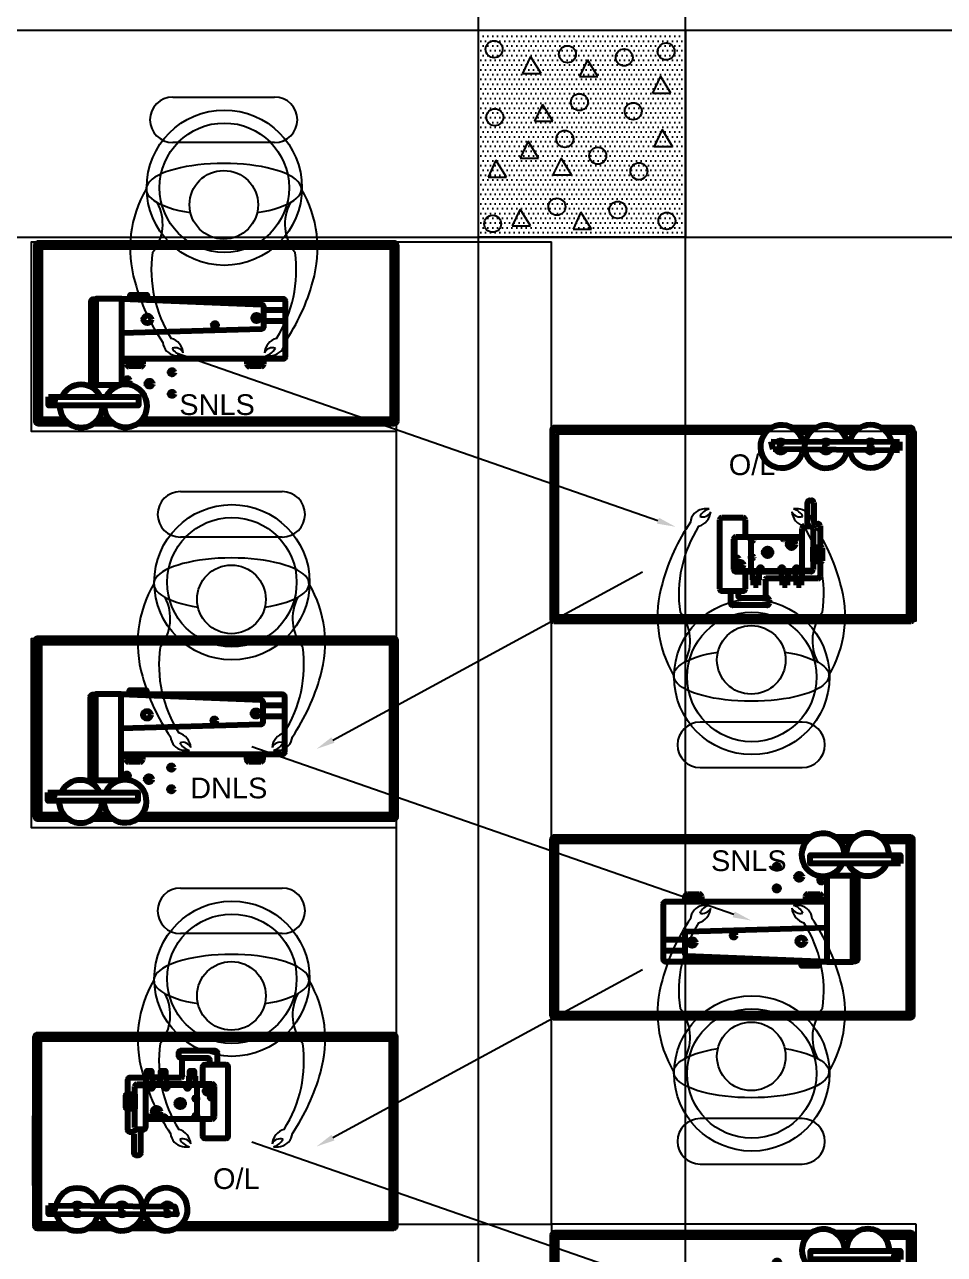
# Model space of a CAD drawing. Header units: feet. Extents: x 200 to 992, y 45 to 257.
# Drawn here: x 361.43 to 370.32, y 162.59 to 174.47 of the extents above; entities that cross this region are included whole.
import ezdxf

# ---------------------------------------------------------------- set-up
doc = ezdxf.new("R2010")
doc.units = ezdxf.units.FT
doc.header["$MEASUREMENT"] = 0
for name, color, linetype in [('beampillar', 80, 'Continuous'), ('hatch pillar', 20, 'Continuous'), ('machines', 21, 'Continuous'), ('ol mc', 190, 'Continuous'), ('prep side', 220, 'Continuous'), ('shank', 77, 'Continuous')]:
    doc.layers.add(name, color=color, linetype=linetype)
doc.styles.get("Standard").update_dxf_attribs({"font": 'arial.ttf'})

# ---------------------------------------------------------------- blocks, each defined once
blk = doc.blocks.new('Arrow')
at = {"linetype": 'ByBlock', "lineweight": -2}
blk.add_lwpolyline([(19.992, 74.917), (15.339, 76.537)], dxfattribs=at)
blk.add_solid([(20.002, 74.945), (20.162, 74.858), (19.982, 74.889)])
blk = doc.blocks.new('arrow 2')
at = {"linetype": 'ByBlock', "lineweight": -2}
blk.add_lwpolyline([(16.121, 72.812), (19.11, 74.436)], dxfattribs=at)
blk.add_solid([(16.136, 72.785), (15.963, 72.726), (16.107, 72.838)])
blk = doc.blocks.new('snls block')
at = {"layer": 'machines', "linetype": 'ByBlock', "lineweight": 100}
for p, q in [((54.586, 84.152), (54.586, 84.133)), ((54.586, 84.152), (54.605, 84.152)), ((54.607, 84.133), (54.605, 84.152)), ((54.888, 84.077), (54.681, 84.077)), ((54.889, 83.97), (54.681, 83.97)), ((53.361, 83.553), (53.361, 83.605)), ((53.361, 83.605), (53.517, 83.605)), ((53.378, 83.57), (53.378, 83.605)), ((53.497, 83.533), (53.382, 83.533)), ((53.48, 83.549), (53.398, 83.549)), ((53.501, 83.605), (53.501, 83.57)), ((53.517, 83.605), (53.517, 83.553)), ((54.524, 83.553), (54.524, 83.605)), ((54.524, 83.605), (54.681, 83.605)), ((54.541, 83.57), (54.541, 83.605)), ((54.66, 83.533), (54.545, 83.533)), ((54.643, 83.549), (54.562, 83.549)), ((54.664, 83.605), (54.664, 83.57)), ((54.681, 83.605), (54.681, 83.553))]:
    blk.add_line(p, q, dxfattribs=at)
for points in [[(53.469, 82.981), (55.947, 82.981, 0.414214), (55.968, 83.002), (55.968, 84.703, 0.414214), (55.947, 84.724), (52.502, 84.724, 0.414214), (52.482, 84.703), (52.482, 83.002, 0.414214), (52.502, 82.981), (52.798, 82.981)], [(53.513, 83.023), (55.905, 83.023, 0.414214), (55.926, 83.043), (55.926, 84.662, 0.414214), (55.905, 84.683), (52.544, 84.683, 0.414214), (52.523, 84.662), (52.523, 83.043, 0.414214), (52.544, 83.023), (52.755, 83.023)]]:
    blk.add_lwpolyline(points, format="xyb", dxfattribs=at)
for points in [[(53.063, 83.355), (53.037, 83.355, -0.414214), (53.016, 83.375), (53.016, 84.161, -0.414214), (53.037, 84.182), (53.063, 84.182)], [(53.312, 84.185), (53.063, 84.185), (53.063, 83.355), (53.291, 83.355, 0.414214), (53.312, 83.375)], [(53.312, 84.185), (54.661, 84.131, -0.402601), (54.681, 84.11), (54.681, 83.914, -0.405445), (54.661, 83.893), (53.312, 83.853)], [(53.312, 84.185), (54.868, 84.185, -0.414214), (54.889, 84.164), (54.889, 83.624, -0.414214), (54.868, 83.604), (53.312, 83.604)]]:
    blk.add_lwpolyline(points, format="xyb", close=True, dxfattribs=at)
for points in [[(53.557, 84.185), (53.392, 84.185), (53.392, 84.225), (53.557, 84.225)], [(53.505, 84.185), (53.404, 84.185), (53.404, 84.222), (53.505, 84.222)], [(52.603, 83.237), (53.474, 83.237), (53.474, 83.154), (52.603, 83.154)], [(52.603, 83.237), (53.474, 83.237), (53.474, 83.154), (52.603, 83.154)]]:
    blk.add_lwpolyline(points, close=True, dxfattribs=at)
for points in [[(53.042, 82.981), (53.23, 82.981)], [(53.085, 83.023), (53.186, 83.023)]]:
    blk.add_lwpolyline(points, dxfattribs=at)
for centre, radius in [((53.56, 83.986), 0.0369), ((54.613, 83.999), 0.0303), ((54.212, 83.931), 0.0196), ((53.366, 83.399), 0.0206), ((53.796, 83.476), 0.0206), ((53.58, 83.365), 0.0285), ((53.796, 83.267), 0.0206), ((52.644, 83.202), 0.0219), ((52.644, 83.202), 0.0219)]:
    blk.add_circle(centre, radius, dxfattribs=at)
for centre, radius, start, end in [((53.382, 83.553), 0.0208, 180, 270), ((53.398, 83.57), 0.0208, 180, 270), ((53.48, 83.57), 0.0208, 270, 0), ((53.497, 83.553), 0.0208, 270, 0), ((54.545, 83.553), 0.0208, 180, 270), ((54.562, 83.57), 0.0208, 180, 270), ((54.643, 83.57), 0.0208, 270, 0), ((54.66, 83.553), 0.0208, 270, 0), ((52.92, 83.149), 0.207, 25.1747, 154.8253), ((53.35, 83.151), 0.207, 179.1324, 155.4718), ((52.92, 83.149), 0.207, 178.5457, 1.4543)]:
    blk.add_arc(centre, radius, start, end, dxfattribs=at)
blk = doc.blocks.new('sewing line')
for p, q in [((-157.5673, 30.42612), (-156.0673, 30.42612)), ((-157.5673, 20.93604), (-156.0673, 20.93604))]:
    blk.add_line(p, q)
for points in [[(-159.72521, 31.82562), (-158.74091, 31.82562)], [(-158.74091, 31.38629), (-159.72521, 31.38629)], [(-157.5673, 30.42612), (-157.5673, 20.93604)], [(-156.0673, 20.93604), (-156.0673, 30.42612)], [(-159.65176, 28.01406), (-158.66746, 28.01406)], [(-158.66746, 27.57473), (-159.65176, 27.57473)], [(-153.64682, 25.78736), (-154.63112, 25.78736)], [(-154.63112, 25.34803), (-153.64682, 25.34803)], [(-159.65176, 24.18406), (-158.66746, 24.18406)], [(-158.66746, 23.74473), (-159.65176, 23.74473)], [(-153.64682, 21.95736), (-154.63112, 21.95736)], [(-154.63112, 21.51803), (-153.64682, 21.51803)]]:
    blk.add_lwpolyline(points)
for points in [[(-157.5673, 28.59604), (-161.08794, 28.59604), (-161.08794, 30.42612), (-157.5673, 30.42612)], [(-152.54667, 28.59604), (-156.0673, 28.59604), (-156.0673, 26.76597), (-152.54667, 26.76597)], [(-157.5673, 24.76604), (-161.08794, 24.76604), (-161.08794, 26.59612), (-157.5673, 26.59612)], [(-152.54667, 20.93604), (-156.0673, 20.93604), (-156.0673, 19.10597), (-152.54667, 19.10597)]]:
    blk.add_lwpolyline(points, close=True)
for centre, radius in [((-159.22691, 30.95003), 0.75), ((-159.22691, 30.95003), 0.625), ((-159.23179, 30.78485), 0.3314), ((-159.15346, 27.13847), 0.75), ((-159.15346, 27.13847), 0.625), ((-159.15834, 26.97329), 0.3314), ((-154.13282, 26.22361), 0.75), ((-154.13282, 26.22361), 0.625), ((-154.1377, 26.3888), 0.3314), ((-159.15346, 23.30847), 0.75), ((-159.15346, 23.30847), 0.625), ((-159.15834, 23.14329), 0.3314), ((-154.13282, 22.39361), 0.75), ((-154.13282, 22.39361), 0.625), ((-154.1377, 22.5588), 0.3314)]:
    blk.add_circle(centre, radius)
for centre, radius, start, end in [((-159.72521, 31.60595), 0.21966, 90, 270), ((-158.74091, 31.60595), 0.21966, 270, 90), ((-159.00828, 30.36304), 1.12909, 149.566063, 196.497517), ((-159.45531, 30.36304), 1.12909, 343.502483, 30.433937), ((-160.26312, 30.60046), 0.44097, 321.008421, 27.632528), ((-158.20046, 30.60046), 0.44097, 152.367472, 218.991579), ((-158.70072, 30.1545), 1.23125, 172.133942, 212.405248), ((-159.76287, 30.1545), 1.23125, 327.594752, 7.866058), ((-158.23018, 30.54625), 1.92771, 195.151137, 214.435473), ((-160.2334, 30.54625), 1.92771, 325.564527, 344.848863), ((-159.78404, 29.34014), 0.16061, 4.787406, 74.171118), ((-158.67954, 29.34014), 0.16061, 105.828882, 175.212594), ((-159.67969, 29.46695), 0.14081, 184.390124, 259.877496), ((-159.70442, 29.31508), 0.08916, 25.560009, 106.981091), ((-159.60063, 29.46799), 0.1464, 207.518809, 255.319703), ((-158.75916, 29.31508), 0.08916, 73.018909, 154.439991), ((-158.86296, 29.46799), 0.1464, 284.680297, 332.481191), ((-158.78389, 29.46695), 0.14081, 280.122504, 355.609876), ((-159.64999, 30.0451), 0.71883, 265.65598, 270.977476), ((-158.8136, 30.0451), 0.71883, 269.022524, 274.34402), ((-159.65176, 27.79439), 0.21966, 90, 270), ((-158.66746, 27.79439), 0.21966, 270, 90), ((-154.5856, 27.7067), 0.14081, 100.122504, 175.609876), ((-154.68995, 27.8335), 0.16061, 285.828882, 355.212594), ((-154.50654, 27.70566), 0.1464, 104.680297, 152.481191), ((-154.61033, 27.85857), 0.08916, 253.018909, 334.439991), ((-154.5559, 27.12855), 0.71883, 89.022524, 94.34402), ((-153.66507, 27.85857), 0.08916, 205.560009, 286.981091), ((-153.58545, 27.8335), 0.16061, 184.787406, 254.171118), ((-153.7195, 27.12855), 0.71883, 85.65598, 90.977476), ((-153.76887, 27.70566), 0.1464, 27.518809, 75.319703), ((-153.6898, 27.7067), 0.14081, 4.390124, 79.877496), ((-153.13609, 26.6274), 1.92771, 145.564527, 164.848863), ((-155.13931, 26.6274), 1.92771, 15.151137, 34.435473), ((-153.60663, 27.01915), 1.23125, 147.594752, 187.866058), ((-154.66878, 27.01915), 1.23125, 352.133942, 32.405248), ((-158.93482, 26.55148), 1.12909, 149.566063, 196.497517), ((-159.38185, 26.55148), 1.12909, 343.502483, 30.433937), ((-153.91419, 26.81061), 1.12909, 163.502483, 210.433937), ((-154.36122, 26.81061), 1.12909, 329.566063, 16.497517), ((-160.18967, 26.7889), 0.44097, 321.008421, 27.632528), ((-158.12701, 26.7889), 0.44097, 152.367472, 218.991579), ((-155.16903, 26.57318), 0.44097, 332.367472, 38.991579), ((-153.10637, 26.57318), 0.44097, 141.008421, 207.632528), ((-158.62726, 26.34293), 1.23125, 172.133942, 212.405248), ((-159.68941, 26.34293), 1.23125, 327.594752, 7.866058), ((-158.15673, 26.73468), 1.92771, 195.151137, 214.435473), ((-160.15995, 26.73468), 1.92771, 325.564527, 344.848863), ((-154.63112, 25.56769), 0.21966, 90, 270), ((-153.64682, 25.56769), 0.21966, 270, 90), ((-159.71059, 25.52858), 0.16061, 4.787406, 74.171118), ((-158.60608, 25.52858), 0.16061, 105.828882, 175.212594), ((-159.60623, 25.65539), 0.14081, 184.390124, 259.877496), ((-159.63097, 25.50352), 0.08916, 25.560009, 106.981091), ((-159.52717, 25.65643), 0.1464, 207.518809, 255.319703), ((-158.68571, 25.50352), 0.08916, 73.018909, 154.439991), ((-158.7895, 25.65643), 0.1464, 284.680297, 332.481191), ((-158.71044, 25.65539), 0.14081, 280.122504, 355.609876), ((-159.57653, 26.23354), 0.71883, 265.65598, 270.977476), ((-158.74014, 26.23354), 0.71883, 269.022524, 274.34402), ((-159.65176, 23.96439), 0.21966, 90, 270), ((-158.66746, 23.96439), 0.21966, 270, 90), ((-154.5856, 23.8767), 0.14081, 100.122504, 175.609876), ((-154.50654, 23.87566), 0.1464, 104.680297, 152.481191), ((-154.5559, 23.29855), 0.71883, 89.022524, 94.34402), ((-153.7195, 23.29855), 0.71883, 85.65598, 90.977476), ((-153.76887, 23.87566), 0.1464, 27.518809, 75.319703), ((-153.6898, 23.8767), 0.14081, 4.390124, 79.877496), ((-153.13609, 22.7974), 1.92771, 145.564527, 164.848863), ((-154.68995, 24.0035), 0.16061, 285.828882, 355.212594), ((-154.61033, 24.02857), 0.08916, 253.018909, 334.439991), ((-153.66507, 24.02857), 0.08916, 205.560009, 286.981091), ((-153.58545, 24.0035), 0.16061, 184.787406, 254.171118), ((-155.13931, 22.7974), 1.92771, 15.151137, 34.435473), ((-153.60663, 23.18915), 1.23125, 147.594752, 187.866058), ((-154.66878, 23.18915), 1.23125, 352.133942, 32.405248), ((-158.93482, 22.72148), 1.12909, 149.566063, 196.497517), ((-159.38185, 22.72148), 1.12909, 343.502483, 30.433937), ((-153.91419, 22.98061), 1.12909, 163.502483, 210.433937), ((-154.36122, 22.98061), 1.12909, 329.566063, 16.497517), ((-160.18967, 22.9589), 0.44097, 321.008421, 27.632528), ((-158.12701, 22.9589), 0.44097, 152.367472, 218.991579), ((-155.16903, 22.74318), 0.44097, 332.367472, 38.991579), ((-153.10637, 22.74318), 0.44097, 141.008421, 207.632528), ((-158.62726, 22.51293), 1.23125, 172.133942, 212.405248), ((-159.68941, 22.51293), 1.23125, 327.594752, 7.866058), ((-158.15673, 22.90468), 1.92771, 195.151137, 214.435473), ((-160.15995, 22.90468), 1.92771, 325.564527, 344.848863), ((-154.63112, 21.73769), 0.21966, 90, 270), ((-153.64682, 21.73769), 0.21966, 270, 90), ((-159.60623, 21.82539), 0.14081, 184.390124, 259.877496), ((-159.71059, 21.69858), 0.16061, 4.787406, 74.171118), ((-159.63097, 21.67352), 0.08916, 25.560009, 106.981091), ((-159.52717, 21.82643), 0.1464, 207.518809, 255.319703), ((-158.60608, 21.69858), 0.16061, 105.828882, 175.212594), ((-158.68571, 21.67352), 0.08916, 73.018909, 154.439991), ((-158.7895, 21.82643), 0.1464, 284.680297, 332.481191), ((-158.71044, 21.82539), 0.14081, 280.122504, 355.609876), ((-159.57653, 22.40354), 0.71883, 265.65598, 270.977476), ((-158.74014, 22.40354), 0.71883, 269.022524, 274.34402)]:
    blk.add_arc(centre, radius, start, end)
for centre in [(-159.23179, 30.93497), (-159.15834, 27.12341), (-159.15834, 23.29341)]:
    blk.add_ellipse(centre, major_axis=(-0.75, 0), ratio=0.33333333, start_param=2.01554376, end_param=7.4092342)
at = {"extrusion": (0, 0, -1)}
for centre in [(-154.1377, 26.23867), (-154.1377, 22.40867)]:
    blk.add_ellipse(centre, major_axis=(-0.75, 0), ratio=0.33333333, start_param=2.01554376, end_param=7.4092342, dxfattribs=at)
at = {"layer": 'ol mc', "linetype": 'ByBlock', "lineweight": 100}
for p, q in [((-156.06228, 28.61053), (-156.06228, 26.78453)), ((-153.94351, 28.63128), (-156.04153, 28.63128)), ((-156.02078, 28.56903), (-156.02078, 26.82603)), ((-153.99617, 28.58978), (-156.00003, 28.58978)), ((-153.5145, 28.63128), (-153.74267, 28.63128)), ((-153.56784, 28.58978), (-153.69001, 28.58978)), ((-153.08878, 28.63128), (-153.31641, 28.63128)), ((-153.14025, 28.58978), (-153.26307, 28.58978)), ((-152.59703, 28.63128), (-152.88307, 28.63128)), ((-152.63853, 28.58978), (-152.8316, 28.58978)), ((-152.61778, 28.26183), (-152.61778, 28.56903)), ((-152.57628, 28.21798), (-152.57628, 28.61053)), ((-153.92798, 28.42306), (-153.94655, 28.49898)), ((-153.94655, 28.49898), (-152.70625, 28.49574)), ((-152.70625, 28.41274), (-153.92798, 28.42306)), ((-152.70625, 28.49574), (-152.70625, 28.41274)), ((-152.61778, 27.50459), (-152.61778, 28.26183)), ((-152.57628, 28.21798), (-152.57628, 27.54713)), ((-153.57497, 27.92838), (-153.55548, 27.92838)), ((-153.59572, 27.67934), (-153.59572, 27.90763)), ((-153.53473, 27.90763), (-153.53473, 27.72388)), ((-154.4441, 27.74005), (-154.4441, 27.07605)), ((-154.21585, 27.7608), (-154.42335, 27.7608)), ((-154.1951, 27.57405), (-154.1951, 27.74005)), ((-153.51398, 27.70313), (-153.4945, 27.70313)), ((-153.47375, 27.68238), (-153.47375, 27.47788)), ((-154.301, 27.5699), (-154.301, 27.2462)), ((-153.6453, 27.57405), (-154.28855, 27.57405)), ((-154.1433, 27.57405), (-154.1433, 27.24205)), ((-153.83602, 27.57405), (-153.80887, 27.57405)), ((-153.83602, 27.55951), (-153.83602, 27.57405)), ((-153.80887, 27.57405), (-153.80887, 27.55951)), ((-153.68224, 27.57405), (-153.65509, 27.57405)), ((-153.68224, 27.55951), (-153.68224, 27.57405)), ((-153.65509, 27.57405), (-153.65509, 27.55951)), ((-153.6453, 27.24205), (-153.6453, 27.65859)), ((-153.6453, 27.24205), (-153.6453, 27.57405)), ((-153.62455, 27.67934), (-153.56209, 27.67934)), ((-153.54134, 27.65859), (-153.54134, 27.2628)), ((-154.3093, 27.5533), (-154.3093, 27.2628)), ((-154.1433, 27.56062), (-154.12445, 27.56062)), ((-154.1433, 27.53778), (-154.1433, 27.56062)), ((-154.12445, 27.53778), (-154.1433, 27.53778)), ((-154.11615, 27.55232), (-154.11615, 27.54608)), ((-153.81717, 27.55121), (-153.82772, 27.55121)), ((-153.66339, 27.55121), (-153.67394, 27.55121)), ((-153.54134, 27.47788), (-153.46289, 27.47788)), ((-153.54134, 27.33822), (-153.54134, 27.47788)), ((-153.50765, 27.45641), (-153.49105, 27.45641)), ((-153.50758, 27.44428), (-153.49098, 27.44428)), ((-153.50754, 27.47788), (-153.50754, 27.33822)), ((-153.50754, 27.47788), (-153.49094, 27.47788)), ((-153.50718, 27.46854), (-153.49058, 27.46854)), ((-153.49094, 27.47788), (-153.49094, 27.33822)), ((-153.45459, 27.46958), (-153.45459, 27.34652)), ((-152.61778, 26.82603), (-152.61778, 27.50459)), ((-152.57628, 26.78453), (-152.57628, 27.54713)), ((-154.1433, 27.39074), (-154.12445, 27.39074)), ((-154.1433, 27.3679), (-154.1433, 27.39074)), ((-154.12445, 27.3679), (-154.1433, 27.3679)), ((-154.11615, 27.38244), (-154.11615, 27.3762)), ((-153.46289, 27.33822), (-153.54134, 27.33822)), ((-153.50758, 27.43122), (-153.49098, 27.43122)), ((-153.50758, 27.42002), (-153.49098, 27.42002)), ((-153.50718, 27.40789), (-153.49058, 27.40789)), ((-153.50718, 27.39623), (-153.49058, 27.39623)), ((-153.50718, 27.38596), (-153.49058, 27.38596)), ((-153.50718, 27.37523), (-153.49058, 27.37523)), ((-153.50671, 27.36403), (-153.49011, 27.36403)), ((-153.50671, 27.35284), (-153.49011, 27.35284)), ((-153.50671, 27.34397), (-153.49011, 27.34397)), ((-153.47375, 27.33822), (-153.47375, 27.19644)), ((-154.301, 27.25035), (-153.6453, 27.25035)), ((-154.28855, 27.24205), (-153.6453, 27.24205)), ((-154.1951, 27.07605), (-154.1951, 27.24205)), ((-154.1951, 27.24205), (-153.87538, 27.24205)), ((-154.12288, 27.16218), (-154.12288, 27.24205)), ((-154.12288, 27.24205), (-154.06504, 27.24205)), ((-154.12288, 27.24205), (-154.12288, 27.24205)), ((-154.12288, 27.24205), (-154.12288, 27.24099)), ((-154.12288, 27.24099), (-154.12288, 27.24205)), ((-154.12288, 27.24099), (-154.12288, 27.24099)), ((-154.06504, 27.24205), (-154.06504, 27.16218)), ((-153.84333, 27.16218), (-153.84333, 27.24205)), ((-153.84333, 27.24205), (-153.7855, 27.24205)), ((-153.7855, 27.24205), (-153.7855, 27.16218)), ((-153.70838, 27.16218), (-153.70838, 27.24205)), ((-153.70838, 27.24205), (-153.65055, 27.24205)), ((-153.65055, 27.24205), (-153.65055, 27.16218)), ((-153.56209, 27.25035), (-153.6453, 27.25035)), ((-153.56209, 27.24205), (-153.6453, 27.24205)), ((-154.12288, 27.17048), (-154.06504, 27.17048)), ((-154.12288, 27.16218), (-154.06504, 27.16218)), ((-154.11506, 27.16218), (-154.07116, 27.16218)), ((-154.11506, 27.11204), (-154.11506, 27.16218)), ((-154.07116, 27.11204), (-154.11506, 27.11204)), ((-154.10782, 27.16218), (-154.10782, 27.11204)), ((-154.10004, 27.16218), (-154.10004, 27.11204)), ((-154.09197, 27.16218), (-154.09197, 27.11204)), ((-154.0839, 27.16218), (-154.0839, 27.11204)), ((-154.07672, 27.16218), (-154.07672, 27.11204)), ((-154.07116, 27.16218), (-154.07116, 27.11204)), ((-153.99921, 27.15494), (-153.99921, 27.16739)), ((-153.99921, 27.15494), (-153.99921, 26.98788)), ((-153.98792, 27.17569), (-153.99091, 27.17569)), ((-153.93009, 27.17569), (-153.98792, 27.17569)), ((-153.84333, 27.17569), (-153.93009, 27.17569)), ((-153.84333, 27.17048), (-153.7855, 27.17048)), ((-153.84333, 27.16218), (-153.7855, 27.16218)), ((-153.83636, 27.16218), (-153.79246, 27.16218)), ((-153.83636, 27.11204), (-153.83636, 27.16218)), ((-153.79246, 27.11204), (-153.83636, 27.11204)), ((-153.82919, 27.16218), (-153.82919, 27.11204)), ((-153.82201, 27.16218), (-153.82201, 27.11204)), ((-153.81514, 27.16218), (-153.81514, 27.11204)), ((-153.80856, 27.16218), (-153.80856, 27.11204)), ((-153.80079, 27.16218), (-153.80079, 27.11204)), ((-153.79246, 27.16218), (-153.79246, 27.11204)), ((-153.70838, 27.17569), (-153.7855, 27.17569)), ((-153.7855, 27.17569), (-153.70838, 27.17569)), ((-153.70838, 27.17569), (-153.76108, 27.17569)), ((-153.70838, 27.17048), (-153.65055, 27.17048)), ((-153.70838, 27.16218), (-153.65055, 27.16218)), ((-153.70081, 27.16218), (-153.65691, 27.16218)), ((-153.70081, 27.11204), (-153.70081, 27.16218)), ((-153.65691, 27.11204), (-153.70081, 27.11204)), ((-153.69258, 27.16218), (-153.69258, 27.11204)), ((-153.68338, 27.16218), (-153.68338, 27.11204)), ((-153.67467, 27.16218), (-153.67467, 27.11204)), ((-153.66595, 27.16218), (-153.66595, 27.11204)), ((-153.65691, 27.16218), (-153.65691, 27.11204)), ((-153.60961, 27.17569), (-153.65055, 27.17569)), ((-153.58022, 27.17569), (-153.60961, 27.17569)), ((-153.4945, 27.17569), (-153.58022, 27.17569)), ((-154.42335, 27.0553), (-154.21585, 27.0553)), ((-154.33635, 26.9364), (-154.33635, 27.0553)), ((-154.2651, 27.0553), (-154.2651, 27.00863)), ((-154.25614, 27.0553), (-154.21585, 27.0553)), ((-154.24435, 26.98788), (-153.9865, 26.98788)), ((-154.05063, 26.91565), (-154.3156, 26.91565)), ((-153.9865, 26.91565), (-154.05063, 26.91565)), ((-153.96575, 26.96713), (-153.96575, 26.9364)), ((-156.04153, 26.76378), (-152.59703, 26.76378)), ((-156.00003, 26.80528), (-152.63853, 26.80528)), ((-160.0522, 22.3548), (-160.02281, 22.3548)), ((-160.02281, 22.3548), (-159.98187, 22.3548)), ((-159.92404, 22.3683), (-159.98187, 22.3683)), ((-159.92404, 22.36), (-159.98187, 22.36)), ((-159.96647, 22.3683), (-159.96647, 22.41844)), ((-159.95776, 22.3683), (-159.95776, 22.41844)), ((-159.94904, 22.3683), (-159.94904, 22.41844)), ((-159.93984, 22.3683), (-159.93984, 22.41844)), ((-159.84692, 22.3548), (-159.92404, 22.3548)), ((-159.78909, 22.3683), (-159.84692, 22.3683)), ((-159.78909, 22.36), (-159.84692, 22.36)), ((-159.83163, 22.3683), (-159.83163, 22.41844)), ((-159.82386, 22.3683), (-159.82386, 22.41844)), ((-159.81728, 22.3683), (-159.81728, 22.41844)), ((-159.81041, 22.3683), (-159.81041, 22.41844)), ((-159.80323, 22.3683), (-159.80323, 22.41844)), ((-159.70233, 22.3548), (-159.6445, 22.3548)), ((-159.6445, 22.3548), (-159.64151, 22.3548)), ((-159.63321, 22.37555), (-159.63321, 22.3631)), ((-159.50955, 22.3683), (-159.56738, 22.3683)), ((-159.50955, 22.36), (-159.56738, 22.36)), ((-159.5557, 22.3683), (-159.5557, 22.41844)), ((-159.54852, 22.3683), (-159.54852, 22.41844)), ((-159.54045, 22.3683), (-159.54045, 22.41844)), ((-159.53238, 22.3683), (-159.53238, 22.41844)), ((-159.52461, 22.3683), (-159.52461, 22.41844)), ((-160.09108, 21.87189), (-160.09108, 22.26769)), ((-160.07033, 22.28844), (-159.98712, 22.28844)), ((-160.07033, 22.28014), (-159.98712, 22.28014)), ((-159.34387, 22.28844), (-159.98712, 22.28844)), ((-159.98712, 22.28844), (-159.98712, 21.95644)), ((-159.98712, 22.28844), (-159.98712, 21.87189)), ((-159.33142, 22.28014), (-159.98712, 22.28014)), ((-159.48912, 21.95644), (-159.48912, 22.28844)), ((-159.33142, 21.96059), (-159.33142, 22.28429)), ((-159.32312, 21.97719), (-159.32312, 22.26769)), ((-160.12571, 22.18652), (-160.14231, 22.18652)), ((-160.12571, 22.17765), (-160.14231, 22.17765)), ((-160.12571, 22.16645), (-160.14231, 22.16645)), ((-160.12524, 22.15526), (-160.14184, 22.15526)), ((-160.12524, 22.14452), (-160.14184, 22.14452)), ((-160.12524, 22.13426), (-160.14184, 22.13426)), ((-160.12524, 22.1226), (-160.14184, 22.1226)), ((-160.14148, 22.05261), (-160.14148, 22.19226)), ((-160.12484, 22.11046), (-160.14144, 22.11046)), ((-160.12484, 22.09927), (-160.14144, 22.09927)), ((-160.12488, 22.05261), (-160.12488, 22.19226)), ((-161.05614, 21.31251), (-161.05614, 21.98336)), ((-161.01464, 22.02589), (-161.01464, 21.26865)), ((-160.12524, 22.06194), (-160.14184, 22.06194)), ((-160.12488, 22.05261), (-160.14148, 22.05261)), ((-160.12484, 22.0862), (-160.14144, 22.0862)), ((-160.12477, 22.07407), (-160.14137, 22.07407)), ((-159.98712, 21.95644), (-159.34387, 21.95644)), ((-160.00787, 21.85114), (-160.07033, 21.85114))]:
    blk.add_line(p, q, dxfattribs=at)
for points in [[(-159.68891, 20.89921), (-157.59089, 20.89921, 0.41421356), (-157.57014, 20.91996), (-157.57014, 22.74596, 0.41421356), (-157.59089, 22.76671), (-161.03539, 22.76671, 0.41421356), (-161.05614, 22.74596), (-161.05614, 21.98336)], [(-159.63625, 20.94071), (-157.63239, 20.94071, 0.41421356), (-157.61164, 20.96146), (-157.61164, 22.70446, 0.41421356), (-157.63239, 22.72521), (-160.99389, 22.72521, 0.41421356), (-161.01464, 22.70446), (-161.01464, 22.02589)], [(-159.36732, 22.47519), (-159.36732, 22.52185, 0.41421356), (-159.38807, 22.5426), (-159.64592, 22.5426, -0.41421356), (-159.66667, 22.56335), (-159.66667, 22.59409, -0.41421356), (-159.64592, 22.61484), (-159.58179, 22.61484)], [(-159.58179, 22.61484), (-159.31682, 22.61484, -0.41421356), (-159.29607, 22.59409), (-159.29607, 22.47519)], [(-159.37629, 22.47519), (-159.41657, 22.47519, 0.41421356), (-159.43732, 22.45444), (-159.43732, 22.28844), (-159.75704, 22.28844)], [(-159.43732, 21.95644), (-159.43732, 21.79044, 0.41421356), (-159.41657, 21.76969), (-159.20907, 21.76969, 0.41421356), (-159.18832, 21.79044), (-159.18832, 22.45444, 0.41421356), (-159.20907, 22.47519), (-159.41657, 22.47519)], [(-160.15867, 22.19226), (-160.15867, 22.33405, -0.41421356), (-160.13792, 22.3548), (-160.0522, 22.3548)], [(-160.11844, 21.82736), (-160.13792, 21.82736, -0.41421356), (-160.15867, 21.84811), (-160.15867, 22.05261)], [(-160.0367, 21.85114), (-160.0367, 21.62285, -0.41421356), (-160.05745, 21.6021), (-160.07694, 21.6021, -0.41421356), (-160.09769, 21.62285), (-160.09769, 21.80661)], [(-161.05614, 21.31251), (-161.05614, 20.91996, 0.41421356), (-161.03539, 20.89921), (-160.74935, 20.89921)], [(-161.01464, 21.26865), (-161.01464, 20.96146, 0.41421356), (-160.99389, 20.94071), (-160.80082, 20.94071)]]:
    blk.add_lwpolyline(points, format="xyb", dxfattribs=at)
for points in [[(-159.63321, 22.37555), (-159.63321, 22.5426)], [(-159.92404, 22.3683), (-159.92404, 22.28844), (-159.98187, 22.28844), (-159.98187, 22.3683)], [(-159.92404, 22.3548), (-159.87134, 22.3548)], [(-159.92404, 22.3548), (-159.84692, 22.3548)], [(-159.78909, 22.3683), (-159.78909, 22.28844), (-159.84692, 22.28844), (-159.84692, 22.3683)], [(-159.78909, 22.3548), (-159.70233, 22.3548)], [(-159.50955, 22.3683), (-159.50955, 22.28844), (-159.56738, 22.28844), (-159.56738, 22.3683)], [(-160.49217, 20.94071), (-160.36936, 20.94071)], [(-160.06458, 20.94071), (-159.94241, 20.94071)], [(-160.54364, 20.89921), (-160.31601, 20.89921)], [(-160.11793, 20.89921), (-159.88975, 20.89921)]]:
    blk.add_lwpolyline(points, dxfattribs=at)
for points in [[(-159.93161, 22.3683), (-159.97551, 22.3683), (-159.97551, 22.41844), (-159.93161, 22.41844)], [(-159.79606, 22.3683), (-159.83996, 22.3683), (-159.83996, 22.41844), (-159.79606, 22.41844)], [(-159.51736, 22.3683), (-159.56126, 22.3683), (-159.56126, 22.41844), (-159.51736, 22.41844)], [(-159.50955, 22.28844), (-159.50955, 22.28844), (-159.50955, 22.28949), (-159.50955, 22.28949)], [(-160.92617, 21.11775), (-159.70445, 21.10742), (-159.68587, 21.03151), (-160.92617, 21.03475)]]:
    blk.add_lwpolyline(points, close=True, dxfattribs=at)
for points in [[(-160.09108, 22.05261), (-160.16953, 22.05261, -0.41421356), (-160.17783, 22.06091), (-160.17783, 22.18396, -0.41421356), (-160.16953, 22.19226), (-160.09108, 22.19226)], [(-159.48912, 22.13974), (-159.50797, 22.13974, -0.41421356), (-159.51627, 22.14804), (-159.51627, 22.15428, -0.41421356), (-159.50797, 22.16258), (-159.48912, 22.16258)], [(-159.95019, 21.95644), (-159.97733, 21.95644), (-159.97733, 21.97098, -0.41421356), (-159.96903, 21.97928), (-159.95849, 21.97928, -0.41421356), (-159.95019, 21.97098)], [(-159.7964, 21.95644), (-159.82355, 21.95644), (-159.82355, 21.97098, -0.41421356), (-159.81525, 21.97928), (-159.8047, 21.97928, -0.41421356), (-159.7964, 21.97098)], [(-159.48912, 21.96987), (-159.50797, 21.96987, -0.41421356), (-159.51627, 21.97817), (-159.51627, 21.98441, -0.41421356), (-159.50797, 21.99271), (-159.48912, 21.99271)]]:
    blk.add_lwpolyline(points, format="xyb", close=True, dxfattribs=at)
for centre, radius in [((-153.85369, 28.4497), 0.01059), ((-153.41638, 28.4497), 0.01059), ((-152.98593, 28.4497), 0.01059), ((-152.74737, 28.44778), 0.02189), ((-153.98, 27.42786), 0.03569), ((-153.74998, 27.50494), 0.03569), ((-153.74998, 27.50494), 0.01428), ((-154.28004, 27.36648), 0.01572), ((-154.24289, 27.30652), 0.02712), ((-153.98, 27.42786), 0.01428), ((-154.05001, 27.27083), 0.01428), ((-153.84285, 27.27083), 0.01428), ((-153.7014, 27.27083), 0.01428), ((-159.93102, 22.25965), 0.01428), ((-159.78958, 22.25965), 0.01428), ((-159.58241, 22.25965), 0.01428), ((-159.38953, 22.22396), 0.02712), ((-159.65242, 22.10263), 0.03569), ((-159.65242, 22.10263), 0.01428), ((-159.35239, 22.16401), 0.01572), ((-159.88244, 22.02554), 0.03569), ((-159.88244, 22.02554), 0.01428), ((-160.88505, 21.0827), 0.02189), ((-160.6465, 21.08079), 0.01059), ((-160.21604, 21.08079), 0.01059), ((-159.77874, 21.08079), 0.01059)]:
    blk.add_circle(centre, radius, dxfattribs=at)
for centre, radius, start, end in [((-153.84309, 28.4497), 0.2075, 13.512598, 351.941839), ((-153.41545, 28.44894), 0.2075, 13.033836, 349.951975), ((-152.98593, 28.45107), 0.2075, 12.432427, 167.567573), ((-156.04153, 28.61053), 0.02075, 90, 180), ((-156.00003, 28.56903), 0.02075, 90, 180), ((-152.63853, 28.56903), 0.02075, 0, 90), ((-152.59703, 28.61053), 0.02075, 0, 90), ((-153.85369, 28.4497), 0.05577, 208.779902, 330.251867), ((-153.85369, 28.4497), 0.05577, 61.415125, 118.285722), ((-153.41638, 28.4497), 0.05577, 213.232928, 325.798841), ((-153.41638, 28.4497), 0.05577, 59.041902, 120.658945), ((-152.98593, 28.45107), 0.2075, 190.644339, 349.355661), ((-152.98593, 28.45107), 0.05577, 219.673494, 319.358275), ((-152.98593, 28.45107), 0.05577, 54.353893, 125.346954), ((-153.57497, 27.90763), 0.02075, 90, 180), ((-153.55548, 27.90763), 0.02075, 0, 90), ((-154.42335, 27.74005), 0.02075, 90, 180), ((-154.21585, 27.74005), 0.02075, 0, 90), ((-153.51398, 27.72388), 0.02075, 180, 270), ((-153.4945, 27.68238), 0.02075, 0, 90), ((-154.28855, 27.5533), 0.02075, 90, 180), ((-153.62455, 27.65859), 0.02075, 90, 180), ((-153.56209, 27.65859), 0.02075, 0, 90), ((-154.12445, 27.55232), 0.0083, 360, 90), ((-154.12445, 27.54608), 0.0083, 270, 0), ((-153.82772, 27.55951), 0.0083, 180, 270), ((-153.81717, 27.55951), 0.0083, 270, 0), ((-153.67394, 27.55951), 0.0083, 180, 270), ((-153.66339, 27.55951), 0.0083, 270, 0), ((-153.46289, 27.46958), 0.0083, 360, 90), ((-154.12445, 27.38244), 0.0083, 360, 90), ((-154.12445, 27.3762), 0.0083, 270, 0), ((-153.46289, 27.34652), 0.0083, 270, 0), ((-154.28855, 27.2628), 0.02075, 180, 270), ((-153.56209, 27.2628), 0.02075, 270, 0), ((-153.56209, 27.2462), 0.00415, 270, 90), ((-153.99091, 27.16739), 0.0083, 90, 180), ((-153.4945, 27.19644), 0.02075, 270, 0), ((-154.42335, 27.07605), 0.02075, 180, 270), ((-154.24435, 27.00863), 0.02075, 180, 270), ((-154.21585, 27.07605), 0.02075, 270, 0), ((-153.9865, 26.96713), 0.02075, 0, 90), ((-154.3156, 26.9364), 0.02075, 180, 270), ((-153.9865, 26.9364), 0.02075, 270, 0), ((-156.04153, 26.78453), 0.02075, 180, 270), ((-156.00003, 26.82603), 0.02075, 180, 270), ((-152.63853, 26.82603), 0.02075, 270, 0), ((-152.59703, 26.78453), 0.02075, 270, 0), ((-159.64151, 22.3631), 0.0083, 270, 0), ((-160.07033, 22.26769), 0.02075, 90, 180), ((-160.07033, 22.28429), 0.00415, 90, 270), ((-159.34387, 22.26769), 0.02075, 0, 90), ((-160.07033, 21.87189), 0.02075, 180, 270), ((-160.00787, 21.87189), 0.02075, 270, 0), ((-159.34387, 21.97719), 0.02075, 270, 0), ((-160.11844, 21.80661), 0.02075, 0, 90), ((-160.6465, 21.07942), 0.2075, 10.644339, 169.355661), ((-160.21697, 21.08154), 0.2075, 193.033836, 169.951975), ((-159.78933, 21.08079), 0.2075, 193.512598, 171.941839), ((-160.6465, 21.07942), 0.2075, 192.432427, 347.567573), ((-160.6465, 21.07942), 0.05577, 39.673494, 139.358275), ((-160.6465, 21.07942), 0.05577, 234.353893, 305.346954), ((-160.21604, 21.08079), 0.05577, 33.232928, 145.798841), ((-160.21604, 21.08079), 0.05577, 239.041902, 300.658945), ((-159.77874, 21.08079), 0.05577, 28.779902, 150.251867), ((-159.77874, 21.08079), 0.05577, 241.415125, 298.285722)]:
    blk.add_arc(centre, radius, start, end, dxfattribs=at)
for name, p in [('snls block', (-213.52942, -54.30845)), ('Arrow', (-175.03097, -47.18383)), ('arrow 2', (-174.29967, -47.19753)), ('snls block', (-213.53514, -58.12814)), ('Arrow', (-174.29967, -50.98749)), ('arrow 2', (-174.29967, -51.03842)), ('Arrow', (-174.29967, -54.8079))]:
    blk.add_blockref(name, p)
at = {"rotation": 180}
for p in [(-100.09538, 107.65714), (-100.09249, 103.83429)]:
    blk.add_blockref('snls block', p, dxfattribs=at)
at = {"char_height": 0.2, "attachment_point": 1}
for s, width, insert in [('SNLS', 0.9053555, (-159.66207, 28.95433)), ('O/L', 0.6997084, (-154.3555, 28.37376)), ('DNLS', 0.6548569, (-159.55651, 25.25085)), ('SNLS', 0.9053555, (-154.52675, 24.54834))]:
    blk.add_mtext_dynamic_manual_height_columns(s, width=width, gutter_width=1, heights=[0], dxfattribs=dict(at, insert=insert))
at = {"layer": 'ol mc', "insert": (-159.33626, 21.47732), "char_height": 0.2, "attachment_point": 1}
blk.add_mtext_dynamic_manual_height_columns('O/L', width=0.6997084, gutter_width=1, heights=[0], dxfattribs=at)
blk = doc.blocks.new('hatchedpillar')
at = {"layer": 'hatch pillar', "linetype": 'ByBlock', "true_color": 0xf4ee51}
h = blk.add_hatch(dxfattribs=at)
h.set_pattern_fill('DOTS', color=41, scale=0.74)
h.set_pattern_definition([(0, (163.9823, -80.014843), (0.023125, 0.04625), [0, -0.04625])])
h.paths.add_polyline_path([(367.8, 174.403), (365.8, 174.403), (365.8, 172.403), (367.8, 172.403)])
at = {"layer": 'hatch pillar', "linetype": 'Continuous', "lineweight": -3, "ltscale": 2}
for p, q in [((366.321, 174.163), (366.244, 174.001)), ((366.422, 174.001), (366.321, 174.163)), ((366.87, 174.132), (366.792, 173.97)), ((366.97, 173.97), (366.87, 174.132)), ((366.244, 174.001), (366.422, 174.001)), ((366.792, 173.97), (366.97, 173.97)), ((367.577, 173.973), (367.5, 173.811)), ((367.677, 173.811), (367.577, 173.973)), ((367.5, 173.811), (367.677, 173.811)), ((366.437, 173.7), (366.36, 173.538)), ((366.537, 173.538), (366.437, 173.7)), ((366.36, 173.538), (366.537, 173.538)), ((367.591, 173.458), (367.514, 173.296)), ((367.691, 173.296), (367.591, 173.458)), ((366.298, 173.345), (366.221, 173.183)), ((366.398, 173.183), (366.298, 173.345)), ((367.514, 173.296), (367.691, 173.296)), ((365.987, 173.162), (365.91, 173)), ((366.088, 173), (365.987, 173.162)), ((366.221, 173.183), (366.398, 173.183)), ((366.615, 173.183), (366.537, 173.021)), ((366.715, 173.021), (366.615, 173.183)), ((365.91, 173), (366.088, 173)), ((366.537, 173.021), (366.715, 173.021)), ((366.221, 172.689), (366.144, 172.527)), ((366.321, 172.527), (366.221, 172.689)), ((366.808, 172.659), (366.731, 172.497)), ((366.908, 172.497), (366.808, 172.659)), ((366.144, 172.527), (366.321, 172.527)), ((366.731, 172.497), (366.908, 172.497))]:
    blk.add_line(p, q, dxfattribs=at)
for centre in [(365.969, 174.234), (367.63, 174.213), (366.677, 174.186), (367.225, 174.155), (366.792, 173.723), (367.312, 173.635), (365.976, 173.578), (366.653, 173.368), (366.97, 173.206), (367.368, 173.056), (366.576, 172.713), (367.163, 172.682), (365.955, 172.548), (367.637, 172.576)]:
    blk.add_circle(centre, 0.0821, dxfattribs=at)

msp = doc.modelspace()

# ---------------------------------------------------------------- linework, layer by layer
at = {"layer": 'beampillar', "linetype": 'ByBlock'}
for p, q in [((365.8173, 89.8907), (365.8173, 254.41766)), ((367.8173, 89.8907), (367.8173, 254.41766)), ((199.8173, 174.41766), (457.29065, 174.41766)), ((199.8173, 172.41766), (457.29065, 172.41766))]:
    msp.add_line(p, q, dxfattribs=at)
msp.add_lwpolyline([(365.8173, 174.41766), (367.8173, 174.41766), (367.8173, 172.41766), (365.8173, 172.41766)], close=True, dxfattribs=at)

# ---------------------------------------------------------------- block references
at = {"layer": 'prep side', "linetype": 'ByBlock'}
msp.add_blockref('hatchedpillar', (0, 0), dxfattribs=at)
at = {"layer": 'shank', "linetype": 'ByBlock'}
msp.add_blockref('sewing line', (522.59044, 141.94667), dxfattribs=at)

doc.saveas('drawing.dxf')
